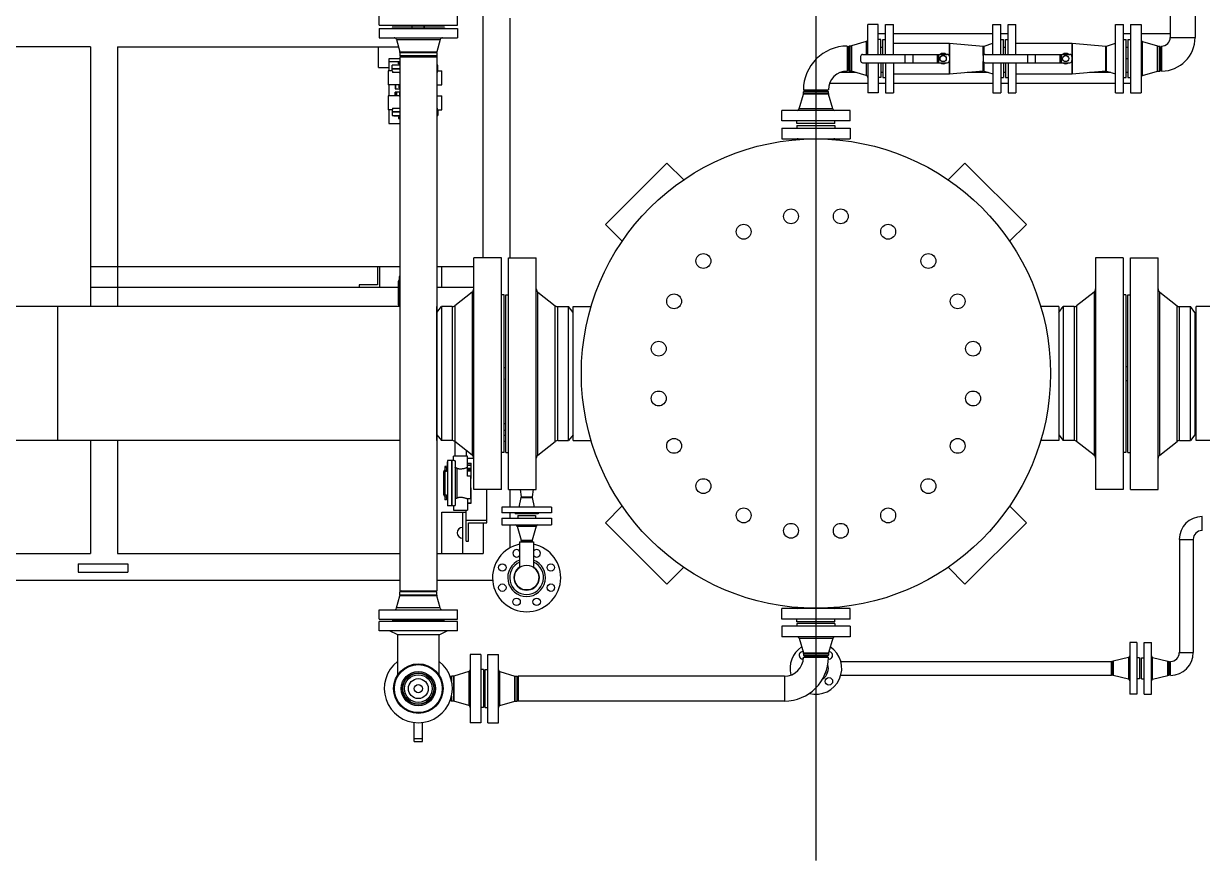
# Model space of a CAD drawing. Header units: millimetres. Extents: x 18255 to 228708, y -2217 to 146640.
# Drawn here: x 81623 to 84475, y 89531 to 91555 of the extents above; entities that cross this region are included whole.
import ezdxf

# ---------------------------------------------------------------- set-up
doc = ezdxf.new("R2010")
doc.units = ezdxf.units.MM
doc.layers.add('设备', color=8, linetype='Continuous')

msp = doc.modelspace()

# ---------------------------------------------------------------- linework, layer by layer
at = {"layer": '设备'}
for p, q in [((83539.9, 93833.1), (83539.9, 89530.9)), ((84457.4, 91895.4), (84457.4, 91521.2)), ((84397.1, 91658.1), (84397.1, 91521.2)), ((82734.9, 90988.3), (82734.9, 91624.1)), ((82483, 91550.8), (82483, 91573.2)), ((82673, 91550.8), (82673, 91573.2)), ((82799.9, 90988.3), (82799.9, 91568.2)), ((83665.4, 91480.2), (83665.4, 91552.7)), ((83690.9, 91552.7), (83665.4, 91552.7)), ((83690.9, 91480.2), (83690.9, 91552.7)), ((83708.2, 91480.2), (83708.2, 91552.7)), ((83708.2, 91552.7), (83727.3, 91552.7)), ((83727.3, 91480.2), (83727.3, 91552.7)), ((83968.3, 91480.2), (83968.3, 91552.7)), ((83968.3, 91552.7), (83987.4, 91552.7)), ((83987.4, 91480.2), (83987.4, 91552.7)), ((84004.7, 91480.2), (84004.7, 91552.7)), ((84004.7, 91552.7), (84023.8, 91552.7)), ((84023.8, 91480.2), (84023.8, 91552.7)), ((84264.8, 91387.7), (84264.8, 91552.7)), ((84264.8, 91552.7), (84283.9, 91552.7)), ((84283.9, 91387.7), (84283.9, 91552.7)), ((84301.2, 91552.7), (84301.2, 91387.7)), ((84301.2, 91552.7), (84326.7, 91552.7)), ((84326.7, 91552.7), (84326.7, 91387.7)), ((82483, 91550.8), (82673, 91550.8)), ((82483, 91543.1), (82483, 91520.7)), ((82483, 91543.1), (82673, 91543.1)), ((82514.5, 91549.2), (82514.5, 91550.8)), ((82514.5, 91549.2), (82641.5, 91549.2)), ((82514.5, 91544.7), (82514.5, 91543.1)), ((82514.5, 91544.7), (82641.5, 91544.7)), ((82641.5, 91549.2), (82641.5, 91550.8)), ((82641.5, 91544.7), (82641.5, 91543.1)), ((82673, 91543.1), (82673, 91520.7)), ((83708.2, 91529.8), (83690.9, 91529.8)), ((83968.3, 91529.8), (83727.3, 91529.8)), ((84004.7, 91529.8), (83987.4, 91529.8)), ((84301.2, 91529.8), (84283.9, 91529.8)), ((84397.1, 91529.8), (84326.7, 91529.8)), ((81784.9, 91498.3), (80364.1, 91498.3)), ((81784.9, 91498.3), (81784.9, 90870.3)), ((81849.9, 91498.3), (81849.9, 90870.3)), ((81849.9, 91498.3), (82530.1, 91498.3)), ((82481.4, 91448.3), (82481.4, 91498.3)), ((82483, 91520.7), (82673, 91520.7)), ((82525.2, 91516.3), (82533.3, 91486.6)), ((82525.2, 91516.3), (82630.8, 91516.3)), ((82630.8, 91516.3), (82622.7, 91486.6)), ((83615.9, 91500.4), (83615.9, 91440.1)), ((83617.9, 91496.8), (83615.9, 91496.8)), ((83617.9, 91497.2), (83620.3, 91500.4)), ((83617.9, 91443.2), (83617.9, 91497.2)), ((83620.3, 91500.4), (83620.3, 91440.1)), ((83624.7, 91500.4), (83620.3, 91500.4)), ((83624.7, 91500.4), (83624.7, 91440.1)), ((83661.8, 91511.2), (83626.1, 91500.6)), ((83626.1, 91500.6), (83626.1, 91439.9)), ((83661.8, 91511.2), (83661.8, 91480.2)), ((83697.3, 91516.2), (83690.9, 91516.2)), ((83697.3, 91480.2), (83697.3, 91516.2)), ((83701.8, 91496.8), (83697.3, 91496.8)), ((83701.8, 91480.2), (83701.8, 91516.2)), ((83701.8, 91516.2), (83708.2, 91516.2)), ((83727.3, 91507.2), (83862.6, 91507.2)), ((83862.6, 91507.2), (83862.6, 91476.6)), ((83862.6, 91507.2), (83863, 91507.2)), ((83863, 91507.2), (83863, 91507.2)), ((83863, 91507.2), (83863, 91433.3)), ((83863, 91507.2), (83944.8, 91500.3)), ((83944.8, 91477.4), (83944.8, 91500.3)), ((83946.7, 91500.5), (83968.3, 91507.2)), ((83946.7, 91479.5), (83946.7, 91500.5)), ((83987.4, 91516.2), (83993.8, 91516.2)), ((83993.8, 91480.2), (83993.8, 91516.2)), ((83998.3, 91496.8), (83993.8, 91496.8)), ((83998.3, 91480.2), (83998.3, 91516.2)), ((83998.3, 91516.2), (84004.7, 91516.2)), ((84023.8, 91507.2), (84159.1, 91507.2)), ((84159.1, 91507.2), (84159.1, 91476.6)), ((84159.1, 91507.2), (84159.5, 91507.2)), ((84159.5, 91507.2), (84159.5, 91507.2)), ((84159.5, 91507.2), (84159.5, 91433.3)), ((84159.5, 91507.2), (84241.3, 91500.3)), ((84241.3, 91440.2), (84241.3, 91500.3)), ((84243.2, 91500.5), (84264.8, 91507.2)), ((84243.2, 91439.9), (84243.2, 91500.5)), ((84283.9, 91516.2), (84290.3, 91516.2)), ((84290.3, 91424.2), (84290.3, 91516.2)), ((84294.8, 91496.8), (84290.3, 91496.8)), ((84294.8, 91516.2), (84294.8, 91424.2)), ((84294.8, 91516.2), (84301.2, 91516.2)), ((84330.3, 91511.2), (84366, 91500.6)), ((84330.3, 91429.3), (84330.3, 91511.2)), ((84366, 91439.9), (84366, 91500.6)), ((84367.4, 91440.1), (84367.4, 91500.4)), ((84367.4, 91500.4), (84371.8, 91500.4)), ((84374.2, 91497.2), (84371.8, 91500.4)), ((84371.8, 91440.1), (84371.8, 91500.4)), ((84374.2, 91497.2), (84374.2, 91443.2)), ((84376.2, 91496.8), (84374.2, 91496.8)), ((84376.2, 91500.4), (84376.2, 91440.1)), ((84397.1, 91521.2), (84457.4, 91521.2)), ((82506.4, 91469.3), (82506.4, 91440.3)), ((82533.6, 91469.3), (82506.4, 91469.3)), ((82533.6, 91485), (82533.3, 91486.6)), ((82533.3, 91486.6), (82622.7, 91486.6)), ((82533.6, 91485), (82533.6, 91477.6)), ((82533.6, 91485), (82622.5, 91485)), ((82537.3, 91474.7), (82533.6, 91477.6)), ((82533.6, 91477.6), (82622.5, 91477.6)), ((82533.6, 91474.7), (82533.6, 90182.9)), ((82533.6, 91474.7), (82622.5, 91474.7)), ((82618.8, 91474.7), (82622.5, 91477.6)), ((82622.5, 91485), (82622.7, 91486.6)), ((82622.5, 91485), (82622.5, 91477.6)), ((82622.5, 91477.6), (82622.5, 90182.9)), ((83617.9, 91469.8), (83615.9, 91469.8)), ((83647.8, 91475.2), (83647.8, 91465.2)), ((83652.8, 91480.2), (83857.8, 91480.2)), ((83755, 91480.2), (83755, 91460.2)), ((83774.2, 91480.2), (83774.2, 91460.2)), ((83833.6, 91480.2), (83833.6, 91460.2)), ((83836.8, 91480.2), (83836.8, 91460.2)), ((83862.8, 91475.2), (83862.8, 91465.2)), ((83944.3, 91475.2), (83944.3, 91465.2)), ((83949.3, 91480.2), (84154.3, 91480.2)), ((84051.5, 91480.2), (84051.5, 91460.2)), ((84070.7, 91480.2), (84070.7, 91460.2)), ((84130.1, 91480.2), (84130.1, 91460.2)), ((84133.3, 91480.2), (84133.3, 91460.2)), ((84159.3, 91475.2), (84159.3, 91465.2)), ((84294.8, 91469.8), (84290.3, 91469.8)), ((84376.2, 91469.8), (84374.2, 91469.8)), ((82481.4, 91448.3), (82506.4, 91448.3)), ((82504.9, 91440.3), (82504.9, 91406.3)), ((82514.9, 91440.3), (82504.9, 91440.3)), ((82506.4, 91463.3), (82533.6, 91463.3)), ((82514.9, 91445.3), (82514.9, 91454.3)), ((82533.6, 91454.3), (82514.9, 91454.3)), ((82533.6, 91445.3), (82514.9, 91445.3)), ((82514.9, 91440.3), (82514.9, 91444.3)), ((82533.6, 91444.3), (82514.9, 91444.3)), ((82519.9, 91444.3), (82519.9, 91445.3)), ((82529.9, 91457.3), (82529.9, 91461.3)), ((82533.6, 91461.3), (82529.9, 91461.3)), ((82533.6, 91457.3), (82529.9, 91457.3)), ((82530.4, 91454.3), (82530.4, 91455.3)), ((82533.6, 91455.3), (82530.4, 91455.3)), ((82530.7, 91457.3), (82530.7, 91461.3)), ((82531.4, 91455.3), (82531.4, 91457.3)), ((82624.9, 91454.3), (82622.5, 91454.3)), ((82624.9, 91445.3), (82622.5, 91445.3)), ((82624.9, 91444.3), (82622.5, 91444.3)), ((82624.9, 91445.3), (82624.9, 91454.3)), ((82624.9, 91440.3), (82624.9, 91444.3)), ((82624.9, 91440.3), (82634.9, 91440.3)), ((82634.9, 91406.3), (82634.9, 91440.3)), ((83617.9, 91443.2), (83620.3, 91440.1)), ((83624.7, 91440.1), (83620.3, 91440.1)), ((83661.8, 91429.3), (83626.1, 91439.9)), ((83652.8, 91460.2), (83857.8, 91460.2)), ((83661.8, 91460.2), (83661.8, 91429.3)), ((83665.4, 91460.2), (83665.4, 91387.7)), ((83690.9, 91460.2), (83690.9, 91387.7)), ((83697.3, 91460.2), (83697.3, 91424.2)), ((83701.8, 91460.2), (83701.8, 91424.2)), ((83708.2, 91460.2), (83708.2, 91387.7)), ((83727.3, 91460.2), (83727.3, 91387.7)), ((83862.6, 91463.8), (83862.6, 91433.2)), ((83863, 91433.3), (83944.8, 91440.2)), ((83944.8, 91440.2), (83944.8, 91463.1)), ((83946.7, 91439.9), (83946.7, 91461)), ((83946.7, 91439.9), (83968.3, 91433.2)), ((83949.3, 91460.2), (84154.3, 91460.2)), ((83968.3, 91460.2), (83968.3, 91387.7)), ((83987.4, 91460.2), (83987.4, 91387.7)), ((83993.8, 91460.2), (83993.8, 91424.2)), ((83998.3, 91460.2), (83998.3, 91424.2)), ((84004.7, 91460.2), (84004.7, 91387.7)), ((84023.8, 91460.2), (84023.8, 91387.7)), ((84159.1, 91463.8), (84159.1, 91433.2)), ((84159.5, 91433.3), (84241.3, 91440.2)), ((84243.2, 91439.9), (84264.8, 91433.2)), ((84330.3, 91429.3), (84366, 91439.9)), ((84367.4, 91440.1), (84371.8, 91440.1)), ((84374.2, 91443.2), (84371.8, 91440.1)), ((82533.6, 91436.3), (82516, 91436.3)), ((82623.8, 91436.3), (82622.5, 91436.3)), ((83665.4, 91409.8), (83572.9, 91409.8)), ((83636.4, 91436.8), (83599.3, 91436.8)), ((83697.3, 91424.2), (83690.9, 91424.2)), ((83708.2, 91409.8), (83690.9, 91409.8)), ((83701.8, 91436.8), (83697.3, 91436.8)), ((83701.8, 91424.2), (83708.2, 91424.2)), ((83727.3, 91433.2), (83862.6, 91433.2)), ((83968.3, 91409.8), (83727.3, 91409.8)), ((83862.6, 91433.2), (83863, 91433.3)), ((83956.7, 91436.8), (83905.5, 91436.8)), ((83987.4, 91424.2), (83993.8, 91424.2)), ((84004.7, 91409.8), (83987.4, 91409.8)), ((83998.3, 91436.8), (83993.8, 91436.8)), ((83998.3, 91424.2), (84004.7, 91424.2)), ((84023.8, 91433.2), (84159.1, 91433.2)), ((84264.8, 91409.8), (84023.8, 91409.8)), ((84159.1, 91433.2), (84159.5, 91433.3)), ((84253.2, 91436.8), (84202, 91436.8)), ((84283.9, 91424.2), (84290.3, 91424.2)), ((84301.2, 91409.8), (84283.9, 91409.8)), ((84294.8, 91436.8), (84290.3, 91436.8)), ((84294.8, 91424.2), (84301.2, 91424.2)), ((82531.9, 91406.3), (82504.9, 91406.3)), ((82506.4, 91406.3), (82506.4, 91380.3)), ((82521.8, 91406.3), (82521.8, 91397.3)), ((82521.8, 91397.3), (82533.6, 91397.3)), ((82521.8, 91380.3), (82521.8, 91389.3)), ((82533.6, 91389.3), (82521.8, 91389.3)), ((82522.4, 91406.3), (82522.4, 91397.3)), ((82522.4, 91380.3), (82522.4, 91389.3)), ((82526.3, 91380.3), (82526.3, 91389.3)), ((82531.9, 91399.3), (82531.9, 91406.3)), ((82533.6, 91399.3), (82531.9, 91399.3)), ((82533.3, 91380.3), (82533.3, 91389.3)), ((82622.5, 91406.3), (82634.9, 91406.3)), ((83499, 91348.3), (83509.6, 91384)), ((83570.3, 91384), (83509.6, 91384)), ((83509.8, 91394.2), (83570.1, 91394.2)), ((83512.9, 91392.2), (83509.8, 91389.8)), ((83509.8, 91385.5), (83509.8, 91389.8)), ((83570.1, 91389.8), (83509.8, 91389.8)), ((83570.1, 91385.5), (83509.8, 91385.5)), ((83512.9, 91392.2), (83566.9, 91392.2)), ((83566.9, 91392.2), (83570.1, 91389.8)), ((83570.1, 91385.5), (83570.1, 91389.8)), ((83580.8, 91348.3), (83570.3, 91384)), ((83690.9, 91387.7), (83665.4, 91387.7)), ((83708.2, 91387.7), (83727.3, 91387.7)), ((83968.3, 91387.7), (83987.4, 91387.7)), ((84004.7, 91387.7), (84023.8, 91387.7)), ((84264.8, 91387.7), (84283.9, 91387.7)), ((84301.2, 91387.7), (84326.7, 91387.7)), ((82504.9, 91380.3), (82504.9, 91346.3)), ((82521.8, 91380.3), (82504.9, 91380.3)), ((82533.6, 91380.3), (82521.8, 91380.3)), ((82622.5, 91380.3), (82634.9, 91380.3)), ((82634.9, 91346.3), (82634.9, 91380.3)), ((82514.9, 91346.3), (82504.9, 91346.3)), ((82506.4, 91346.3), (82506.4, 91313.3)), ((82514.9, 91346.3), (82514.9, 91342.3)), ((82514.9, 91342.3), (82533.6, 91342.3)), ((82514.9, 91341.3), (82514.9, 91332.3)), ((82514.9, 91341.3), (82533.6, 91341.3)), ((82514.9, 91332.3), (82533.6, 91332.3)), ((82516, 91350.3), (82533.6, 91350.3)), ((82518.5, 91332.3), (82518.5, 91331.3)), ((82518.5, 91331.3), (82528, 91331.3)), ((82519.9, 91342.3), (82519.9, 91341.3)), ((82528, 91332.3), (82528, 91331.3)), ((82529.9, 91329.3), (82529.9, 91325.3)), ((82529.9, 91329.3), (82533.6, 91329.3)), ((82529.9, 91325.3), (82533.6, 91325.3)), ((82530.4, 91332.3), (82530.4, 91331.3)), ((82530.4, 91331.3), (82533.6, 91331.3)), ((82531.4, 91331.3), (82531.4, 91329.3)), ((82532.9, 91329.3), (82532.9, 91325.3)), ((82622.5, 91350.3), (82623.8, 91350.3)), ((82622.5, 91342.3), (82624.9, 91342.3)), ((82622.5, 91341.3), (82624.9, 91341.3)), ((82622.5, 91332.3), (82624.9, 91332.3)), ((82624.9, 91346.3), (82624.9, 91342.3)), ((82624.9, 91346.3), (82634.9, 91346.3)), ((82624.9, 91341.3), (82624.9, 91332.3)), ((83457.4, 91319.2), (83457.4, 91344.7)), ((83622.4, 91344.7), (83457.4, 91344.7)), ((83580.8, 91348.3), (83499, 91348.3)), ((83622.4, 91319.2), (83622.4, 91344.7)), ((82506.4, 91313.3), (82533.6, 91313.3)), ((83622.4, 91319.2), (83457.4, 91319.2)), ((83457.4, 91301.9), (83457.4, 91276.4)), ((83457.4, 91301.9), (83622.4, 91301.9)), ((83493.9, 91312.8), (83493.9, 91319.2)), ((83585.9, 91312.8), (83493.9, 91312.8)), ((83493.9, 91308.3), (83493.9, 91301.9)), ((83493.9, 91308.3), (83585.9, 91308.3)), ((83585.9, 91312.8), (83585.9, 91319.2)), ((83585.9, 91308.3), (83585.9, 91301.9)), ((83622.4, 91301.9), (83622.4, 91276.4)), ((83457.4, 91276.4), (83622.4, 91276.4)), ((83030.8, 91069), (83179.3, 91217.5)), ((83220, 91176.8), (83179.3, 91217.5)), ((83900.5, 91217.5), (83859.8, 91176.8)), ((83900.5, 91217.5), (84049, 91069)), ((83030.8, 91069), (83071.5, 91028.3)), ((84008.3, 91028.3), (84049, 91069)), ((82712, 90428.3), (82712, 90988.3)), ((82779, 90988.3), (82712, 90988.3)), ((82779, 90428.3), (82779, 90988.3)), ((82796.3, 90428.3), (82796.3, 90988.3)), ((82796.3, 90988.3), (82863.3, 90988.3)), ((82863.3, 90428.3), (82863.3, 90988.3)), ((84216.5, 90988.3), (84216.5, 90428.3)), ((84283.5, 90988.3), (84216.5, 90988.3)), ((84283.5, 90988.3), (84283.5, 90428.3)), ((84300.8, 90428.3), (84300.8, 90988.3)), ((84300.8, 90988.3), (84367.8, 90988.3)), ((84367.8, 90428.3), (84367.8, 90988.3)), ((82533.6, 90966.8), (81784.9, 90966.8)), ((82478.9, 90966.8), (82478.9, 90922.8)), ((82484.9, 90916.8), (82484.9, 90966.8)), ((82693.4, 90966.8), (82622.5, 90966.8)), ((82634.9, 90916.8), (82634.9, 90966.8)), ((82712, 90966.8), (82693.4, 90966.8)), ((82528.9, 90928.8), (82528.9, 90877.8)), ((82531.9, 90943.3), (82531.9, 90931.3)), ((82533.6, 90943.3), (82531.9, 90943.3)), ((82533.6, 90940.3), (82531.9, 90940.3)), ((82533.6, 90934.3), (82531.9, 90934.3)), ((82533.6, 90931.3), (82531.9, 90931.3)), ((82532.5, 90931.3), (82532.5, 90874.5)), ((82528.9, 90916.8), (81784.9, 90916.8)), ((82434.9, 90922.8), (82434.9, 90916.8)), ((82478.9, 90922.8), (82434.9, 90922.8)), ((82693.4, 90916.8), (82622.5, 90916.8)), ((82708.2, 90905.3), (82666.2, 90872.4)), ((82712, 90916.8), (82693.4, 90916.8)), ((82708.2, 90905.3), (82708.2, 90511.3)), ((82785.4, 90898.8), (82779, 90898.8)), ((82785.4, 90517.8), (82785.4, 90898.8)), ((82789.9, 90517.8), (82789.9, 90898.8)), ((82789.9, 90898.8), (82796.3, 90898.8)), ((82867.1, 90905.3), (82909.1, 90872.4)), ((82867.1, 90511.3), (82867.1, 90905.3)), ((84212.7, 90905.3), (84170.7, 90872.4)), ((84212.7, 90905.3), (84212.7, 90511.3)), ((84289.9, 90898.8), (84283.5, 90898.8)), ((84289.9, 90898.8), (84289.9, 90517.8)), ((84294.4, 90517.8), (84294.4, 90898.8)), ((84294.4, 90898.8), (84300.8, 90898.8)), ((84371.6, 90905.3), (84413.6, 90872.4)), ((84371.6, 90511.3), (84371.6, 90905.3)), ((82533.6, 90870.3), (81248.4, 90870.3)), ((81705.4, 90870.3), (81705.4, 90546.4)), ((82531.9, 90874.5), (82531.9, 90870.3)), ((82533.6, 90874.5), (82531.9, 90874.5)), ((82622.5, 90870.3), (82623, 90870.3)), ((82623, 90546.4), (82623, 90870.3)), ((82623, 90856.3), (82633.8, 90870.3)), ((82633.8, 90870.3), (82633.8, 90546.4)), ((82660.1, 90870.3), (82633.8, 90870.3)), ((82660.1, 90870.3), (82660.1, 90546.4)), ((82666.2, 90872.4), (82666.2, 90544.3)), ((82909.1, 90544.3), (82909.1, 90872.4)), ((82915.3, 90546.4), (82915.3, 90870.3)), ((82915.3, 90870.3), (82941.6, 90870.3)), ((82952.3, 90856.3), (82941.6, 90870.3)), ((82941.6, 90546.4), (82941.6, 90870.3)), ((82952.3, 90546.3), (82952.3, 90870.3)), ((82952.3, 90870.3), (82996.5, 90870.3)), ((84127.5, 90870.3), (84083.3, 90870.3)), ((84127.5, 90870.3), (84127.5, 90546.3)), ((84127.5, 90856.3), (84138.3, 90870.3)), ((84138.3, 90870.3), (84138.3, 90546.4)), ((84164.6, 90870.3), (84138.3, 90870.3)), ((84164.6, 90870.3), (84164.6, 90546.4)), ((84170.7, 90872.4), (84170.7, 90544.3)), ((84413.6, 90544.3), (84413.6, 90872.4)), ((84419.8, 90546.4), (84419.8, 90870.3)), ((84419.8, 90870.3), (84446.1, 90870.3)), ((84456.8, 90856.3), (84446.1, 90870.3)), ((84446.1, 90546.4), (84446.1, 90870.3)), ((84459.8, 90546.4), (84459.8, 90870.3)), ((85542.7, 90870.3), (84459.8, 90870.3)), ((84456.8, 90856.3), (84456.8, 90560.4)), ((84289.9, 90725.2), (84294.4, 90725.2)), ((84456.8, 90725.2), (84459.8, 90725.2)), ((82789.9, 90722.5), (82785.4, 90722)), ((82789.9, 90694.2), (82785.4, 90694.7)), ((84289.9, 90691.5), (84294.4, 90691.5)), ((84456.8, 90691.5), (84459.8, 90691.5)), ((82785.4, 90587.3), (82789.9, 90587.3)), ((82623, 90560.4), (82633.8, 90546.4)), ((82785.4, 90571.3), (82789.9, 90571.3)), ((82789.9, 90558.4), (82785.4, 90558.4)), ((82952.3, 90560.4), (82941.6, 90546.4)), ((84127.5, 90560.4), (84138.3, 90546.4)), ((84456.8, 90560.4), (84446.1, 90546.4)), ((82533.6, 90546.4), (81248.4, 90546.4)), ((81784.9, 90546.4), (81784.9, 90273.3)), ((81849.9, 90546.4), (81849.9, 90273.3)), ((82622.5, 90546.4), (82623, 90546.4)), ((82660.1, 90546.4), (82633.8, 90546.4)), ((82708.2, 90511.3), (82666.2, 90544.3)), ((82666.4, 90544.3), (82666.4, 90508.3)), ((82666.4, 90543.3), (82667.4, 90543.3)), ((82789.9, 90544.4), (82785.4, 90544.4)), ((82867.1, 90511.3), (82909.1, 90544.3)), ((82915.3, 90546.4), (82941.6, 90546.4)), ((82952.3, 90546.3), (82996.5, 90546.3)), ((84127.5, 90546.3), (84083.3, 90546.3)), ((84164.6, 90546.4), (84138.3, 90546.4)), ((84212.7, 90511.3), (84170.7, 90544.3)), ((84371.6, 90511.3), (84413.6, 90544.3)), ((84419.8, 90546.4), (84446.1, 90546.4)), ((85642, 90546.4), (84459.8, 90546.4)), ((82648.9, 90498.3), (82648.9, 90388.3)), ((82657.9, 90498.3), (82648.9, 90498.3)), ((82657.9, 90498.3), (82657.9, 90388.3)), ((82658.9, 90498.3), (82658.9, 90388.3)), ((82662.9, 90498.3), (82658.9, 90498.3)), ((82662.9, 90498.3), (82662.9, 90508.3)), ((82696.9, 90508.3), (82662.9, 90508.3)), ((82666.9, 90497.2), (82666.9, 90389.4)), ((82693.4, 90522.9), (82693.4, 90508.3)), ((82696.9, 90491.5), (82696.9, 90508.3)), ((82712, 90503.3), (82696.9, 90503.3)), ((82785.4, 90517.8), (82779, 90517.8)), ((82789.9, 90517.8), (82796.3, 90517.8)), ((84289.9, 90517.8), (84283.5, 90517.8)), ((84294.4, 90517.8), (84300.8, 90517.8)), ((82638.9, 90468.8), (82638.9, 90417.8)), ((82641.9, 90483.3), (82641.9, 90471.3)), ((82645.9, 90483.3), (82641.9, 90483.3)), ((82645.9, 90480.3), (82641.9, 90480.3)), ((82645.9, 90474.3), (82641.9, 90474.3)), ((82645.9, 90471.3), (82641.9, 90471.3)), ((82642.5, 90471.3), (82642.5, 90414.5)), ((82645.9, 90483.3), (82645.9, 90471.3)), ((82647.9, 90481.8), (82645.9, 90481.8)), ((82647.9, 90472.8), (82645.9, 90472.8)), ((82647.9, 90494.8), (82647.9, 90485.3)), ((82648.9, 90494.8), (82647.9, 90494.8)), ((82648.9, 90485.3), (82647.9, 90485.3)), ((82647.9, 90482.8), (82647.9, 90471.8)), ((82648.9, 90482.8), (82647.9, 90482.8)), ((82648.9, 90471.8), (82647.9, 90471.8)), ((82658.9, 90493.3), (82657.9, 90493.3)), ((82671.9, 90407.3), (82671.9, 90479.3)), ((82696.9, 90459.9), (82696.9, 90491.5)), ((82696.9, 90491.5), (82705.9, 90491.5)), ((82696.9, 90490.9), (82705.9, 90490.9)), ((82696.9, 90487), (82705.9, 90487)), ((82696.9, 90479.9), (82705.9, 90479.9)), ((82696.9, 90476), (82705.9, 90476)), ((82696.9, 90473.2), (82705.9, 90473.2)), ((82705.9, 90454.4), (82705.9, 90491.5)), ((82703.9, 90459.9), (82696.9, 90459.9)), ((82703.9, 90459.9), (82703.9, 90405.3)), ((82703.9, 90455.2), (82705.9, 90455.2)), ((82703.9, 90454.4), (82705.9, 90454.4)), ((82641.9, 90414.5), (82641.9, 90403.3)), ((82645.9, 90414.5), (82641.9, 90414.5)), ((82645.9, 90414.5), (82645.9, 90403.3)), ((82647.9, 90413.8), (82645.9, 90413.8)), ((82647.9, 90414.8), (82647.9, 90403.8)), ((82648.9, 90414.8), (82647.9, 90414.8)), ((82703.9, 90432.2), (82705.9, 90432.2)), ((82703.9, 90431.5), (82705.9, 90431.5)), ((82703.9, 90417.4), (82705.9, 90417.4)), ((82703.9, 90413.8), (82705.9, 90413.8)), ((82705.9, 90395.2), (82705.9, 90432.2)), ((82779, 90428.3), (82712, 90428.3)), ((82743.4, 90347.3), (82743.4, 90428.3)), ((82796.3, 90428.3), (82863.3, 90428.3)), ((82799.9, 90385.4), (82799.9, 90428.3)), ((82824.2, 90428.3), (82826.4, 90410.3)), ((82855.8, 90428.3), (82853.6, 90410.3)), ((84283.5, 90428.3), (84216.5, 90428.3)), ((84300.8, 90428.3), (84367.8, 90428.3)), ((82645.9, 90409.3), (82641.9, 90409.3)), ((82645.9, 90404.1), (82641.9, 90404.1)), ((82645.9, 90403.3), (82641.9, 90403.3)), ((82647.9, 90404.8), (82645.9, 90404.8)), ((82648.9, 90403.8), (82647.9, 90403.8)), ((82657.9, 90388.3), (82648.9, 90388.3)), ((82658.9, 90393.3), (82657.9, 90393.3)), ((82662.9, 90388.3), (82658.9, 90388.3)), ((82662.9, 90388.3), (82662.9, 90378.3)), ((82696.9, 90405.3), (82696.9, 90378.3)), ((82703.9, 90405.3), (82696.9, 90405.3)), ((82696.9, 90395.8), (82705.9, 90395.8)), ((82696.9, 90395.2), (82705.9, 90395.2)), ((82780, 90385.4), (82780, 90371.4)), ((82900, 90385.4), (82780, 90385.4)), ((82826.3, 90408.6), (82821.5, 90385.4)), ((82826.3, 90408.6), (82853.7, 90408.6)), ((82826.4, 90410.3), (82853.6, 90410.3)), ((82853.7, 90408.6), (82858.5, 90385.4)), ((82900, 90385.4), (82900, 90371.4)), ((83071.5, 90388.4), (83030.8, 90347.7)), ((84049, 90347.7), (84008.3, 90388.4)), ((82634.9, 90273.3), (82634.9, 90373.3)), ((82634.9, 90373.3), (82684.9, 90373.3)), ((82662.9, 90378.3), (82696.9, 90378.3)), ((82684.9, 90373.3), (82684.9, 90273.3)), ((82684.9, 90373.3), (82693.4, 90373.3)), ((82693.4, 90303.3), (82693.4, 90378.3)), ((82900, 90371.4), (82780, 90371.4)), ((82780, 90358.5), (82780, 90342.5)), ((82780, 90358.5), (82900, 90358.5)), ((82799.9, 90358.5), (82799.9, 90371.4)), ((82812, 90371.4), (82812, 90369.4)), ((82868, 90369.4), (82812, 90369.4)), ((82818.5, 90364.9), (82818.5, 90358.5)), ((82818.5, 90364.9), (82861.5, 90364.9)), ((82861.5, 90364.9), (82861.5, 90358.5)), ((82868, 90371.4), (82868, 90369.4)), ((82900, 90358.5), (82900, 90342.5)), ((84474, 90328.6), (84474, 90362.3)), ((82743.4, 90353.3), (82693.4, 90353.3)), ((82699.4, 90303.3), (82699.4, 90347.3)), ((82699.4, 90347.3), (82743.4, 90347.3)), ((82734.9, 90347.3), (82734.9, 90273.3)), ((82780, 90342.5), (82900, 90342.5)), ((82799.9, 90287), (82799.9, 90342.5)), ((82816.8, 90339.6), (82826.4, 90305.5)), ((82816.8, 90339.6), (82863.2, 90339.6)), ((82863.2, 90339.6), (82853.6, 90305.5)), ((83179.3, 90199.2), (83030.8, 90347.7)), ((84049, 90347.7), (83900.5, 90199.2)), ((82693.4, 90303.3), (82699.4, 90303.3)), ((82823, 90301.5), (82823, 90239.7)), ((82823, 90301.5), (82857, 90301.5)), ((82826.6, 90304.4), (82826.4, 90305.5)), ((82826.4, 90305.5), (82853.6, 90305.5)), ((82826.6, 90304.4), (82826.6, 90303.1)), ((82826.6, 90304.4), (82853.5, 90304.4)), ((82828.6, 90301.5), (82826.6, 90303.1)), ((82826.6, 90303.1), (82853.5, 90303.1)), ((82851.5, 90301.5), (82853.5, 90303.1)), ((82853.5, 90304.4), (82853.6, 90305.5)), ((82853.5, 90304.4), (82853.5, 90303.1)), ((82857, 90301.5), (82857, 90239.7)), ((84419.2, 90307.4), (84419.2, 90033.4)), ((84419.2, 90307.4), (84452.9, 90307.4)), ((84452.9, 90307.4), (84452.9, 90033.4)), ((79856.1, 90273.3), (81784.9, 90273.3)), ((81849.9, 90273.3), (82533.6, 90273.3)), ((82622.5, 90273.3), (82734.9, 90273.3)), ((81754.9, 90248.3), (81754.9, 90228.3)), ((81754.9, 90248.3), (81874.9, 90248.3)), ((81874.9, 90248.3), (81874.9, 90228.3)), ((83179.3, 90199.2), (83220, 90239.9)), ((83859.8, 90239.9), (83900.5, 90199.2)), ((81754.9, 90228.3), (81874.9, 90228.3)), ((78799.9, 90208.3), (82533.6, 90208.3)), ((82533.6, 90182.9), (82622.5, 90182.9)), ((82537.3, 90182.9), (82533.6, 90180.1)), ((82618.8, 90182.9), (82622.5, 90180.1)), ((82622.5, 90208.3), (82757.9, 90208.3)), ((82525.2, 90141.4), (82533.3, 90171.1)), ((82533.6, 90172.6), (82533.3, 90171.1)), ((82622.7, 90171.1), (82533.3, 90171.1)), ((82533.6, 90172.6), (82533.6, 90180.1)), ((82622.5, 90180.1), (82533.6, 90180.1)), ((82622.5, 90172.6), (82533.6, 90172.6)), ((82622.5, 90172.6), (82622.5, 90180.1)), ((82622.5, 90172.6), (82622.7, 90171.1)), ((82630.8, 90141.4), (82622.7, 90171.1)), ((82483, 90114.5), (82483, 90136.9)), ((82483, 90136.9), (82673, 90136.9)), ((82630.8, 90141.4), (82525.2, 90141.4)), ((82673, 90114.5), (82673, 90136.9)), ((83457.4, 90114.7), (83457.4, 90140.2)), ((83622.4, 90140.2), (83457.4, 90140.2)), ((83622.4, 90114.7), (83622.4, 90140.2)), ((82483, 90114.5), (82673, 90114.5)), ((82483, 90086.4), (82483, 90108.4)), ((82673, 90108.4), (82483, 90108.4)), ((82514.5, 90112.9), (82514.5, 90114.5)), ((82514.5, 90112.9), (82641.5, 90112.9)), ((82641.5, 90112.9), (82641.5, 90114.5)), ((82673, 90086.4), (82673, 90108.4)), ((83622.4, 90114.7), (83457.4, 90114.7)), ((83457.4, 90097.4), (83457.4, 90071.9)), ((83622.4, 90097.4), (83457.4, 90097.4)), ((83493.9, 90108.3), (83493.9, 90114.7)), ((83585.9, 90108.3), (83493.9, 90108.3)), ((83493.9, 90103.8), (83493.9, 90097.4)), ((83585.9, 90103.8), (83493.9, 90103.8)), ((83585.9, 90108.3), (83585.9, 90114.7)), ((83585.9, 90103.8), (83585.9, 90097.4)), ((83622.4, 90097.4), (83622.4, 90071.9)), ((82673, 90086.4), (82483, 90086.4)), ((82528, 90076.4), (82508, 90086.4)), ((82528, 89979.6), (82528, 90076.4)), ((82628, 90076.4), (82528, 90076.4)), ((82628, 90076.4), (82648, 90086.4)), ((82628, 89979.6), (82628, 90076.4)), ((83622.4, 90071.9), (83457.4, 90071.9)), ((83499, 90068.4), (83509.6, 90032.6)), ((83499, 90068.4), (83580.8, 90068.4)), ((83580.8, 90068.4), (83570.3, 90032.6)), ((84299.2, 90057.9), (84299.2, 89932.9)), ((84316.7, 90057.9), (84299.2, 90057.9)), ((84316.7, 90057.9), (84316.7, 89932.9)), ((84334, 89932.9), (84334, 90057.9)), ((84334, 90057.9), (84351.5, 90057.9)), ((84351.5, 89932.9), (84351.5, 90057.9)), ((82703.5, 90028.9), (82703.5, 89863.9)), ((82729, 90028.9), (82703.5, 90028.9)), ((82729, 90028.9), (82729, 89863.9)), ((82746.3, 89863.9), (82746.3, 90028.9)), ((82746.3, 90028.9), (82771.8, 90028.9)), ((82771.8, 89863.9), (82771.8, 90028.9)), ((83509.6, 90032.6), (83570.3, 90032.6)), ((83509.8, 90031.2), (83509.8, 90026.9)), ((83509.8, 90031.2), (83570.1, 90031.2)), ((83512.9, 90024.4), (83509.8, 90026.9)), ((83509.8, 90026.9), (83570.1, 90026.9)), ((83509.8, 90022.4), (83570.1, 90022.4)), ((83566.9, 90024.4), (83512.9, 90024.4)), ((83523.1, 90022.4), (83523.1, 90024.4)), ((83556.8, 90022.4), (83556.8, 90024.4)), ((83566.9, 90024.4), (83570.1, 90026.9)), ((83570.1, 90031.2), (83570.1, 90026.9)), ((83600.1, 90012.3), (84254.7, 90012.3)), ((84254.7, 89978.6), (84254.7, 90012.3)), ((84254.7, 90010.3), (84256.2, 90012.3)), ((84256.2, 90012.3), (84256.2, 89978.6)), ((84258.4, 90012.3), (84256.2, 90012.3)), ((84258.4, 90012.3), (84259.4, 90012.4)), ((84258.4, 90012.3), (84258.4, 89978.6)), ((84296.2, 90021.7), (84259.4, 90012.4)), ((84259.4, 90012.4), (84259.4, 89978.5)), ((84296.2, 90021.7), (84296.2, 89969.2)), ((84323.1, 90020.9), (84316.7, 90020.9)), ((84323.1, 90020.9), (84323.1, 89969.9)), ((84327.6, 89969.9), (84327.6, 90020.9)), ((84327.6, 90020.9), (84334, 90020.9)), ((84354.5, 89969.2), (84354.5, 90021.7)), ((84354.5, 90021.7), (84391.3, 90012.4)), ((84391.3, 89978.5), (84391.3, 90012.4)), ((84392.3, 90012.3), (84391.3, 90012.4)), ((84392.3, 89978.6), (84392.3, 90012.3)), ((84392.3, 90012.3), (84394.5, 90012.3)), ((84396, 90010.3), (84394.5, 90012.3)), ((84394.5, 89978.6), (84394.5, 90012.3)), ((84398, 89978.6), (84398, 90012.3)), ((84419.2, 90033.4), (84452.9, 90033.4)), ((82699.9, 89987.4), (82664.2, 89976.8)), ((82699.9, 89987.4), (82699.9, 89905.5)), ((82735.4, 89992.4), (82729, 89992.4)), ((82735.4, 89992.4), (82735.4, 89900.4)), ((82739.9, 89900.4), (82739.9, 89992.4)), ((82739.9, 89992.4), (82746.3, 89992.4)), ((82775.4, 89987.4), (82811.1, 89976.8)), ((82775.4, 89905.5), (82775.4, 89987.4)), ((84396, 90010.3), (84396, 89980.6)), ((82656, 89973.4), (82658.4, 89976.6)), ((82658.4, 89976.6), (82658.4, 89964.8)), ((82662.8, 89976.6), (82658.4, 89976.6)), ((82662.8, 89976.6), (82662.8, 89916.3)), ((82664.2, 89976.8), (82664.2, 89916.1)), ((82811.1, 89916.1), (82811.1, 89976.8)), ((82812.5, 89916.3), (82812.5, 89976.6)), ((82812.5, 89976.6), (82816.9, 89976.6)), ((82819.3, 89973.4), (82816.9, 89976.6)), ((82816.9, 89916.3), (82816.9, 89976.6)), ((82819.3, 89976.6), (82819.3, 89916.3)), ((83463.9, 89976.6), (82819.3, 89976.6)), ((83463.9, 89976.6), (83463.9, 89916.3)), ((83600.1, 89978.6), (84254.7, 89978.6)), ((84254.7, 89980.6), (84256.2, 89978.6)), ((84258.4, 89978.6), (84256.2, 89978.6)), ((84258.4, 89978.6), (84259.4, 89978.5)), ((84296.2, 89969.2), (84259.4, 89978.5)), ((84323.1, 89969.9), (84316.7, 89969.9)), ((84327.6, 89969.9), (84334, 89969.9)), ((84354.5, 89969.2), (84391.3, 89978.5)), ((84392.3, 89978.6), (84391.3, 89978.5)), ((84392.3, 89978.6), (84394.5, 89978.6)), ((84396, 89980.6), (84394.5, 89978.6)), ((82658.4, 89928), (82658.4, 89916.3)), ((84316.7, 89932.9), (84299.2, 89932.9)), ((84334, 89932.9), (84351.5, 89932.9)), ((82656, 89919.4), (82658.4, 89916.3)), ((82662.8, 89916.3), (82658.4, 89916.3)), ((82699.9, 89905.5), (82664.2, 89916.1)), ((82735.4, 89900.4), (82729, 89900.4)), ((82739.9, 89900.4), (82746.3, 89900.4)), ((82775.4, 89905.5), (82811.1, 89916.1)), ((82812.5, 89916.3), (82816.9, 89916.3)), ((82819.3, 89919.4), (82816.9, 89916.3)), ((83463.9, 89916.3), (82819.3, 89916.3)), ((82568, 89818.4), (82568, 89864.7)), ((82588, 89818.4), (82588, 89864.7)), ((82729, 89863.9), (82703.5, 89863.9)), ((82746.3, 89863.9), (82771.8, 89863.9)), ((82568, 89825.5), (82588, 89825.5)), ((82568, 89818.4), (82588, 89818.4))]:
    msp.add_line(p, q, dxfattribs=at)
for centre, radius in [((83847.8, 91470.2), 7.5), ((84144.3, 91470.2), 7.5), ((83539.9, 90708.3), 567.5), ((83479.7, 91088.6), 18), ((83600.1, 91088.6), 18), ((83365.1, 91051.4), 18), ((83714.7, 91051.4), 18), ((83267.7, 90980.6), 18), ((83812.1, 90980.6), 18), ((83196.9, 90883.1), 18), ((83882.9, 90883.1), 18), ((83159.6, 90768.6), 18), ((83920.2, 90768.6), 18), ((83159.6, 90648.1), 18), ((83920.2, 90648.1), 18), ((83196.9, 90533.5), 18), ((83882.9, 90533.5), 18), ((83267.7, 90436.1), 18), ((83812.1, 90436.1), 18), ((83365.1, 90365.3), 18), ((83714.7, 90365.3), 18), ((83479.7, 90328.1), 18), ((83600.1, 90328.1), 18), ((82781.3, 90239.2), 9), ((82840, 90214.9), 30), ((82898.7, 90239.2), 9), ((82781.3, 90190.6), 9), ((82898.7, 90190.6), 9), ((82815.7, 90156.3), 9), ((82864.3, 90156.3), 9), ((82578, 89946.4), 60), ((82578, 89946.4), 58), ((82578, 89946.4), 41.3), ((82578, 89946.4), 38.3), ((82578, 89946.4), 37.3), ((82578, 89946.4), 33.3), ((82578, 89946.4), 24.1), ((82578, 89946.4), 10), ((83571.4, 89964), 9)]:
    msp.add_circle(centre, radius, dxfattribs=at)
for centre, radius, start, end in [((82669.9, 91583.3), 113.5, 197.5886, 200.0544), ((82669.9, 91583.3), 86.5, 203.4211, 206.6566), ((82519.4, 91514.7), 6, 15.3037, 90), ((82636.6, 91514.7), 6, 90, 164.6963), ((83615.9, 91394.2), 106.2, 90, 180), ((83624.7, 91505.4), 5, 270, 286.5019), ((83660.4, 91516), 5, 286.5019, 360), ((83945.3, 91505.3), 5, 265.1792, 287.2815), ((84241.8, 91505.3), 5, 265.1792, 287.2815), ((84331.7, 91516), 5, 180, 253.4981), ((84367.4, 91505.4), 5, 253.4981, 270), ((84376.2, 91521.2), 81.2, 270, 0), ((84376.2, 91521.2), 20.9, 270, 0), ((83652.8, 91475.2), 5, 90, 180), ((83847.8, 91470.2), 12.5, 53.7751, 126.2249), ((83857.8, 91475.2), 5, 0, 90), ((83949.3, 91475.2), 5, 90, 180), ((84144.3, 91470.2), 12.5, 53.7751, 126.2249), ((84154.3, 91475.2), 5, 0, 90), ((83615.9, 91394.2), 45.9, 90, 180), ((83624.7, 91435.1), 5, 73.4981, 90), ((83652.8, 91465.2), 5, 180, 270), ((83847.8, 91470.2), 12.5, 233.7751, 306.2249), ((83857.8, 91465.2), 5, 270, 0), ((83949.3, 91465.2), 5, 180, 270), ((83945.3, 91435.2), 5, 72.7185, 94.8208), ((84144.3, 91470.2), 12.5, 233.7751, 306.2249), ((84154.3, 91465.2), 5, 270, 0), ((84241.8, 91435.2), 5, 72.7185, 94.8208), ((84367.4, 91435.1), 5, 90, 106.5019), ((83660.4, 91424.5), 5, 0, 73.4981), ((84331.7, 91424.5), 5, 106.5019, 180), ((83504.8, 91385.5), 5, 343.4981, 0), ((83575.1, 91385.5), 5, 180, 196.5019), ((83494.2, 91349.7), 5, 270, 343.4981), ((83585.6, 91349.7), 5, 196.5019, 270), ((83494.2, 91271.4), 5, 31.1979, 90), ((83585.6, 91271.4), 5, 90, 148.8021), ((82537.9, 90928.8), 9, 132.0321, 180), ((82702, 90913.2), 10, 308.1155, 0), ((82873.3, 90913.2), 10, 180, 231.8845), ((84206.5, 90913.2), 10, 308.1155, 0), ((84377.8, 90913.2), 10, 180, 231.8845), ((82537.9, 90877.8), 9, 180, 227.9679), ((82660.1, 90880.3), 10, 270, 308.1155), ((82915.3, 90880.3), 10, 231.8845, 270), ((84164.6, 90880.3), 10, 270, 308.1155), ((84419.8, 90880.3), 10, 231.8845, 270), ((82660.1, 90536.4), 10, 51.8845, 90), ((82915.3, 90536.4), 10, 90, 128.1155), ((84164.6, 90536.4), 10, 51.8845, 90), ((84419.8, 90536.4), 10, 90, 128.1155), ((82702, 90503.5), 10, 0, 51.8845), ((82873.3, 90503.5), 10, 128.1155, 180), ((84206.5, 90503.5), 10, 0, 51.8845), ((84377.8, 90503.5), 10, 128.1155, 180), ((82647.9, 90468.8), 9, 132.0321, 180), ((82647.9, 90417.8), 9, 180, 227.9679), ((82821.4, 90409.6), 5, 348.2317, 7.0379), ((82858.6, 90409.6), 5, 172.9621, 191.7683), ((84474, 90307.4), 54.9, 90, 180), ((82684.9, 90323.3), 13, 90, 270), ((82813, 90338.5), 4, 15.6733, 90), ((82867, 90338.5), 4, 90, 164.3267), ((84474, 90307.4), 21.1, 90, 180), ((82840, 90214.9), 82.5, 101.8928, 78.1072), ((82815.7, 90273.6), 9, 35.632, 324.368), ((82864.3, 90273.6), 9, 215.632, 144.368), ((82840, 90214.9), 45.7, 111.8223, 68.1775), ((82840, 90214.9), 40.9, 114.6043, 65.3951), ((82840, 90214.9), 30.4, 124.2032, 55.7968), ((82840, 90214.9), 30.1, 124.5199, 55.4801), ((82519.4, 90142.9), 6, 270, 344.6963), ((82636.6, 90142.9), 6, 195.3037, 270), ((83494.2, 90145.2), 5, 270, 328.8021), ((83585.6, 90145.2), 5, 211.1979, 270), ((83494.2, 90066.9), 5, 16.5019, 90), ((83585.6, 90066.9), 5, 90, 163.4981), ((83539.9, 89995.4), 62.5, 123.784, 194.8284), ((83539.9, 89995.4), 62.5, 255.2534, 56.216), ((82578, 89946.4), 82.5, 127.4188, 52.5812), ((83463.9, 90022.4), 106.2, 270, 0), ((83463.9, 90022.4), 45.9, 270, 0), ((83508.4, 90026.9), 9, 89.0681, 276.4202), ((83504.8, 90031.2), 5, 0, 16.5019), ((83508.4, 90026.9), 9, 330.0648, 344.0199), ((83571.4, 90026.9), 9, 195.9801, 209.9352), ((83571.4, 90026.9), 9, 260.0725, 90.9319), ((83575.1, 90031.2), 5, 163.4981, 180), ((84295.2, 90025.6), 4, 284.1366, 0), ((84355.5, 90025.6), 4, 180, 255.8634), ((84398, 90033.4), 54.9, 270, 0), ((84398, 90033.4), 21.1, 270, 0), ((82698.5, 89992.2), 5, 286.5019, 0), ((82776.8, 89992.2), 5, 180, 253.4981), ((83539.9, 89995.4), 30.1, 302.9634, 18.1473), ((83539.9, 89995.4), 26.2, 324.9287, 357.1433), ((82662.8, 89981.6), 5, 270, 286.5019), ((82812.5, 89981.6), 5, 253.4981, 270), ((84295.2, 89965.3), 4, 0, 75.8634), ((84355.5, 89965.3), 4, 104.1366, 180), ((82662.8, 89911.3), 5, 73.4981, 90), ((82698.5, 89900.7), 5, 0, 73.4981), ((82776.8, 89900.7), 5, 106.5019, 180), ((82812.5, 89911.3), 5, 90, 106.5019)]:
    msp.add_arc(centre, radius, start, end, dxfattribs=at)
for points, start_tangent, end_tangent in [([(82514.9, 91440.3), (82515, 91440.2), (82515.1, 91439.7), (82515.3, 91438.8), (82515.7, 91437.7), (82516, 91436.3)], (0.295306, -0.955403), (0.234472, -0.972123)), ([(82623.8, 91436.3), (82624.2, 91437.7), (82624.5, 91438.8), (82624.7, 91439.7), (82624.9, 91440.2), (82624.9, 91440.3)], (0.234472, 0.972123), (0.295306, 0.955403)), ([(82533.6, 91410.4), (82533.5, 91410.3), (82532.9, 91408.6), (82532.3, 91407.3), (82532, 91406.6), (82531.9, 91406.3)], (-0.334189, -0.942506), (-0.408366, -0.912818)), ([(82532.5, 91436.3), (82532.7, 91435.6), (82533, 91434.9), (82533.2, 91434), (82533.5, 91433.2), (82533.6, 91432.8)], (0.32809, -0.944646), (0.251418, -0.967879)), ([(82531.9, 91380.3), (82532, 91380.1), (82532.3, 91379.3), (82532.9, 91378.1), (82533.5, 91376.4), (82533.6, 91376.2)], (0.408366, -0.912818), (0.33419, -0.942506)), ([(82533.6, 91353.9), (82533.5, 91353.5), (82533.2, 91352.6), (82533, 91351.8), (82532.7, 91351), (82532.5, 91350.3)], (-0.251417, -0.967879), (-0.32809, -0.944646)), ([(82516, 91350.3), (82515.7, 91349), (82515.3, 91347.8), (82515.1, 91347), (82515, 91346.5), (82514.9, 91346.3)], (-0.234472, -0.972123), (-0.295306, -0.955403)), ([(82624.9, 91346.3), (82624.9, 91346.5), (82624.7, 91347), (82624.5, 91347.8), (82624.2, 91349), (82623.8, 91350.3)], (-0.295306, 0.955403), (-0.234472, 0.972123)), ([(82666.9, 90497.2), (82665.5, 90497.6), (82664.4, 90497.9), (82663.6, 90498.1), (82663.1, 90498.3), (82662.9, 90498.3)], (-0.972123, 0.234472), (-0.955403, 0.295306)), ([(82671.9, 90479.3), (82671, 90479.6), (82670.1, 90479.8), (82669.2, 90480), (82668.4, 90480.3), (82667.6, 90480.5), (82666.9, 90480.8)], (-0.976187, 0.21693), (-0.944646, 0.32809)), ([(82679.9, 90477.3), (82678.9, 90477.3), (82677.8, 90477.4), (82676.8, 90477.5), (82675.8, 90477.6), (82674.8, 90477.7), (82673.8, 90477.9), (82672.8, 90478), (82671.9, 90478.2)], (-1, 0), (-0.974739, 0.223345)), ([(82696.9, 90481.3), (82696.7, 90481.2), (82695.9, 90480.9), (82694.7, 90480.4), (82692.9, 90479.7), (82690.8, 90479), (82688.3, 90478.3), (82685.6, 90477.8), (82682.7, 90477.4), (82679.9, 90477.3)], (-0.912818, -0.408366), (-1, 0)), ([(82662.9, 90388.3), (82663.1, 90388.4), (82663.6, 90388.5), (82664.4, 90388.8), (82665.5, 90389.1), (82666.9, 90389.4)], (0.955403, 0.295306), (0.972123, 0.234472)), ([(82666.9, 90405.9), (82667.6, 90406.1), (82668.4, 90406.4), (82669.2, 90406.6), (82670.1, 90406.9), (82671, 90407.1), (82671.9, 90407.3)], (0.944646, 0.32809), (0.976187, 0.21693)), ([(82671.9, 90408.4), (82672.8, 90408.6), (82673.8, 90408.8), (82674.8, 90409), (82675.8, 90409.1), (82676.8, 90409.2), (82677.8, 90409.3), (82678.9, 90409.3), (82679.9, 90409.3)], (0.974739, 0.223345), (1, 0)), ([(82679.9, 90409.3), (82682.7, 90409.2), (82685.6, 90408.9), (82688.3, 90408.3), (82690.8, 90407.6), (82692.9, 90406.9), (82694.7, 90406.3), (82695.9, 90405.8), (82696.7, 90405.4), (82696.9, 90405.3)], (1, 0), (0.912818, -0.408366))]:
    msp.add_spline(points, degree=3, dxfattribs=dict(at, start_tangent=start_tangent, end_tangent=end_tangent))

doc.saveas('drawing.dxf')
